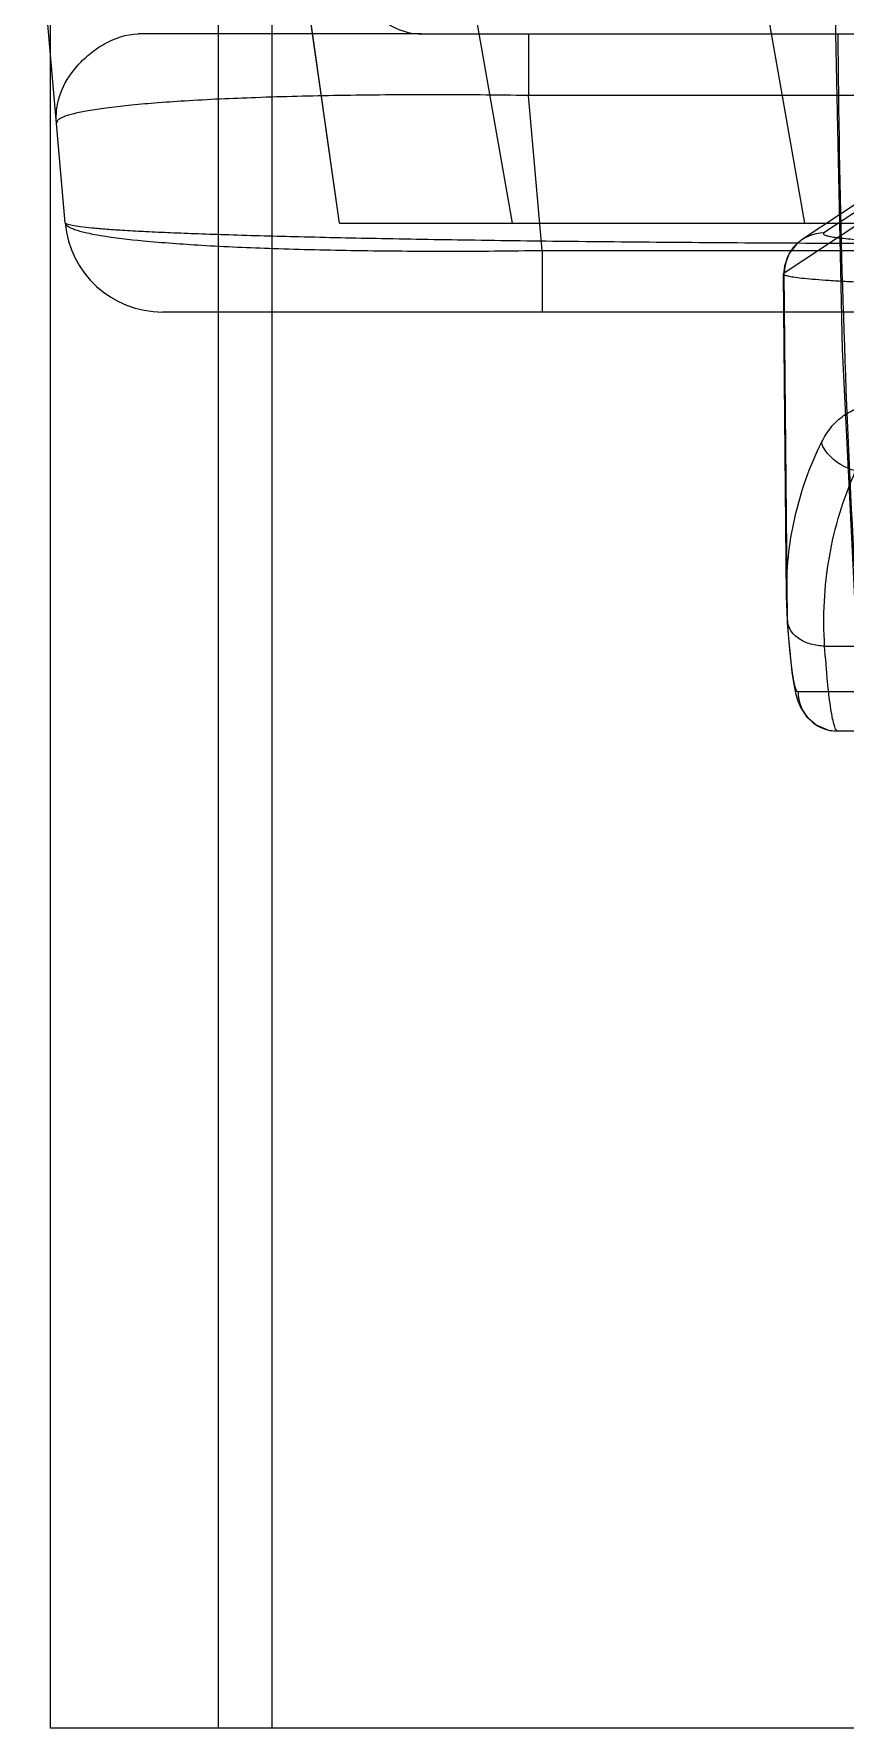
# Model space of a CAD drawing. Header units: millimetres. Extents: x 29875 to 31218, y -21313 to -20364.
# Drawn here: x 30505.42 to 30513.73, y -21063.23 to -21045.88 of the extents above; entities that cross this region are included whole.
import ezdxf

# ---------------------------------------------------------------- set-up
doc = ezdxf.new("R2010")
doc.units = ezdxf.units.MM
doc.header["$LTSCALE"] = 8
doc.layers.add('Cav-cor', color=30, linetype='Continuous')
doc.layers.add('WT', color=4, linetype='Continuous')

# ---------------------------------------------------------------- blocks, each defined once
blk = doc.blocks.new('20160903.150408')
at = {"layer": 'Cav-cor', "color": 241}
for p, q in [((-122.231, 8), (-122.231, 43)), ((-120.514, 43), (-120.514, 8)), ((-119.966, 43), (-119.966, 8)), ((-119.273, 23.41), (-119.814, 27.237)), ((-119.547, 25.348), (-119.814, 27.237)), ((-122.08, 23.413), (-122.401, 27.087)), ((-117.5, 23.41), (-118.164, 27.174)), ((-115.16, 27.105), (-114.509, 23.41)), ((-118.434, 25.348), (-121.333, 25.348)), ((-119.273, 23.41), (-119.547, 25.348)), ((-118.434, 25.348), (-100.987, 25.348)), ((-117.336, 25.348), (-117.336, 24.717)), ((-117.197, 23.131), (-117.336, 24.717)), ((-101.704, 24.717), (-117.336, 24.717)), ((-113.527, 23.827), (-114.311, 23.31)), ((-113.75, 23.76), (-114.534, 23.243)), ((-119.273, 23.41), (-89.543, 23.41)), ((-113.932, 23.417), (-114.717, 22.899)), ((-117.197, 23.131), (-117.197, 22.5)), ((-117.197, 23.131), (-101.454, 23.131)), ((-114.717, 22.899), (-114.724, 22.89)), ((-114.695, 19.586), (-114.724, 22.89)), ((-114.724, 22.89), (-114.724, 22.89)), ((-114.686, 19.345), (-114.717, 22.899)), ((-101.101, 22.5), (-121.084, 22.5)), ((-114.686, 19.345), (-114.695, 19.587)), ((-114.695, 19.587), (-114.694, 19.517)), ((-114.304, 19.079), (-113.606, 19.079)), ((-113.892, 18.612), (-114.576, 18.612)), ((-103.267, 18.208), (-114.169, 18.208)), ((-42.363, 8), (-122.231, 8))]:
    blk.add_line(p, q, dxfattribs=at)
for points in [[(-113.841, 33.572), (-114.021, 30.902), (-114.144, 28.036), (-114.194, 25.348)], [(-114.194, 25.348), (-114.126, 22.121), (-113.958, 18.741), (-113.708, 15.588)], [(-114.535, 23.242), (-114.589, 23.2), (-114.668, 23.101), (-114.716, 22.973), (-114.724, 22.89)], [(-114.686, 19.345), (-114.684, 19.302), (-114.673, 19.158), (-114.662, 19.028), (-114.65, 18.914), (-114.639, 18.813), (-114.627, 18.727), (-114.614, 18.652), (-114.599, 18.585), (-114.58, 18.52), (-114.549, 18.446), (-114.49, 18.358), (-114.392, 18.273), (-114.263, 18.219), (-114.169, 18.208)]]:
    blk.add_lwpolyline(points, dxfattribs=at)
for centre, radius, start, end in [((-1.639, 26.079), 112.532, 180.37203, 185.33152), ((-121.084, 23.5), 1, 184.9999, 269.9993), ((-114.31, 22.904), 0.406, 90.0408, 180.6459), ((-114.169, 18.616), 0.408, 180.4517, 269.9527)]:
    blk.add_arc(centre, radius, start, end, dxfattribs=at)
for points, knots in [([(-119.188, 26.235), (-119.177, 26.112), (-119.125, 25.877), (-118.953, 25.584), (-118.713, 25.392), (-118.524, 25.348), (-118.434, 25.348)], [0, 0, 0, 0, 0.293078, 0.557715, 0.789233, 1, 1, 1, 1]), ([(-122.169, 24.435), (-122.174, 24.485), (-122.172, 24.588), (-122.121, 24.792), (-122.002, 24.982), (-121.838, 25.142), (-121.639, 25.281), (-121.456, 25.348), (-121.333, 25.348)], [0, 0, 0, 0, 0.111384, 0.223702, 0.462939, 0.59305, 0.728138, 1, 1, 1, 1]), ([(-117.336, 24.717), (-117.667, 24.722), (-118.314, 24.727), (-119.246, 24.72), (-120.089, 24.699), (-120.719, 24.671), (-121.153, 24.641), (-121.421, 24.617), (-121.648, 24.591), (-121.834, 24.564), (-121.962, 24.539), (-122.044, 24.517), (-122.089, 24.502), (-122.125, 24.486), (-122.154, 24.469), (-122.17, 24.448), (-122.169, 24.435)], [0, 0, 0, 0, 0.203868, 0.398082, 0.573446, 0.72275, 0.786066, 0.841296, 0.888213, 0.926693, 0.956736, 0.968628, 0.978476, 0.986342, 0.992349, 1, 1, 1, 1]), ([(-107.392, 23.205), (-108.364, 23.2), (-110.269, 23.193), (-112.613, 23.195), (-114.398, 23.202), (-115.637, 23.21), (-116.791, 23.22), (-117.85, 23.233), (-118.803, 23.249), (-119.644, 23.267), (-120.27, 23.284), (-120.71, 23.299), (-120.992, 23.31), (-121.243, 23.321), (-121.46, 23.333), (-121.645, 23.345), (-121.797, 23.358), (-121.915, 23.37), (-122, 23.383), (-122.05, 23.394), (-122.073, 23.404), (-122.08, 23.41), (-122.08, 23.413)], [0, 0, 0, 0, 0.198551, 0.388793, 0.478313, 0.562867, 0.641629, 0.713855, 0.778905, 0.836237, 0.885402, 0.906811, 0.926055, 0.943105, 0.957938, 0.970534, 0.980881, 0.988974, 0.994812, 0.998424, 0.999431, 1, 1, 1, 1]), ([(-122.08, 23.413), (-122.079, 23.399), (-122.058, 23.379), (-122.024, 23.361), (-121.963, 23.337), (-121.861, 23.31), (-121.626, 23.266), (-121.229, 23.222), (-120.639, 23.179), (-119.912, 23.147), (-119.073, 23.128), (-118.156, 23.121), (-117.521, 23.126), (-117.197, 23.131)], [0, 0, 0, 0, 0.008531, 0.015297, 0.024041, 0.047772, 0.07998, 0.169544, 0.290931, 0.440589, 0.61332, 0.802392, 1, 1, 1, 1]), ([(-114.311, 23.31), (-114.313, 23.309), (-114.316, 23.306), (-114.319, 23.297), (-114.302, 23.288), (-114.278, 23.28), (-114.235, 23.271), (-114.178, 23.263), (-114.105, 23.254), (-114.016, 23.245), (-113.952, 23.24), (-113.918, 23.238)], [0, 0, 0, 0, 0.016767, 0.028405, 0.060659, 0.125918, 0.227648, 0.366288, 0.541604, 0.75309, 1, 1, 1, 1]), ([(-114.724, 22.89), (-114.724, 22.888), (-114.72, 22.883), (-114.702, 22.875), (-114.663, 22.865), (-114.598, 22.855), (-114.507, 22.844), (-114.391, 22.834), (-114.251, 22.824), (-114.088, 22.815), (-113.971, 22.809), (-113.909, 22.807)], [0, 0, 0, 0, 0.008056, 0.021897, 0.071549, 0.151844, 0.262783, 0.403896, 0.574448, 0.773523, 1, 1, 1, 1]), ([(-114.338, 21.163), (-114.311, 21.216), (-114.251, 21.314), (-114.132, 21.432), (-113.991, 21.511), (-113.889, 21.541), (-113.837, 21.551)], [0, 0, 0, 0, 0.272253, 0.519155, 0.756853, 1, 1, 1, 1]), ([(-114.695, 19.59), (-114.697, 19.858), (-114.641, 20.401), (-114.458, 20.918), (-114.338, 21.163)], [0, 0, 0, 0, 0.495241, 1, 1, 1, 1]), ([(-113.987, 20.874), (-114.027, 20.884), (-114.171, 20.938), (-114.301, 21.056), (-114.338, 21.163)], [0, 0, 0, 0, 0.268977, 1, 1, 1, 1]), ([(-114.304, 19.079), (-114.323, 19.383), (-114.293, 20), (-114.113, 20.593), (-113.987, 20.874)], [0, 0, 0, 0, 0.497237, 1, 1, 1, 1]), ([(-114.576, 18.612), (-114.583, 18.612), (-114.597, 18.632), (-114.607, 18.668), (-114.622, 18.73), (-114.635, 18.813), (-114.649, 18.92), (-114.668, 19.104), (-114.679, 19.253), (-114.686, 19.359)], [0, 0, 0, 0, 0.024759, 0.076421, 0.158303, 0.270415, 0.412071, 0.58185, 1, 1, 1, 1]), ([(-114.304, 19.079), (-114.352, 19.08), (-114.446, 19.093), (-114.569, 19.148), (-114.658, 19.234), (-114.684, 19.308), (-114.686, 19.344)], [0, 0, 0, 0, 0.287053, 0.552137, 0.787218, 1, 1, 1, 1]), ([(-114.169, 18.208), (-114.177, 18.208), (-114.188, 18.222), (-114.197, 18.242), (-114.21, 18.28), (-114.225, 18.344), (-114.242, 18.443), (-114.259, 18.567), (-114.282, 18.782), (-114.295, 18.956), (-114.304, 19.079)], [0, 0, 0, 0, 0.02564, 0.048037, 0.077758, 0.159785, 0.271838, 0.413232, 0.582793, 1, 1, 1, 1])]:
    blk.add_open_spline(points, degree=3, knots=knots, dxfattribs=at)

msp = doc.modelspace()

# ---------------------------------------------------------------- block references
at = {"layer": 'WT'}
msp.add_blockref('20160903.150408', (30627.82, -21071.233), dxfattribs=at)

doc.saveas('drawing.dxf')
